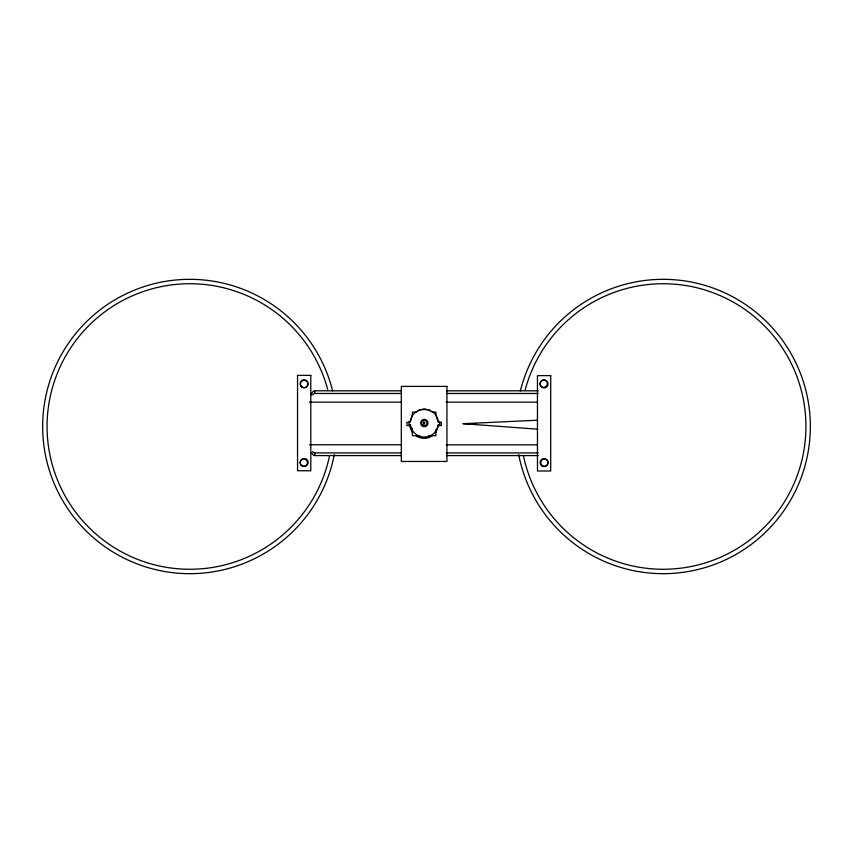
<?xml version="1.0" encoding="UTF-8"?>
<svg xmlns="http://www.w3.org/2000/svg" width="853" height="853" viewBox="0 0 853 853"><rect width="100%" height="100%" fill="white"/><g stroke="black" fill="none" stroke-linecap="round" stroke-linejoin="round"><path stroke-width="1.28" d="M410.474 421.574L410.528 420.86A13.979 13.979 0 0 1 416.125 411.732M412.351 415.635L409.877 422.31L406.934 422.31L406.934 425.54L409.877 425.54L412.351 432.226L410.016 426.926M435.904 432.226L438.378 425.54L441.321 425.54L441.321 422.31L438.378 422.31L435.904 415.635L435.904 412.148L432.322 412.148L431.341 411.434A14.426 14.426 0 0 0 416.914 411.434L415.933 412.148M432.322 435.702L431.341 436.416A14.426 14.426 0 0 1 416.914 436.416L415.933 435.702M537.753 429.187L463.158 423.696L537.593 420.209M310.833 395.152A32.382 7.89 90 0 1 314.778 390.813L401.081 390.813M446.535 390.813L538.158 390.813M312.539 394.918A29.727 7.24 -90 0 1 314.778 393.468L401.081 393.468M446.535 393.468L538.158 393.468M309.458 402.147L400.739 402.147M446.183 402.147L537.475 402.147M416.275 412.148L412.351 412.148L412.351 416.072M419.708 435.702L412.351 435.702L412.351 428.387M428.547 435.702L435.904 435.702L435.904 429.667M309.458 444.765L400.739 444.765M446.183 444.861L537.475 444.861M312.539 451.472A29.727 7.24 -90 0 0 314.778 452.922L401.081 452.922M446.535 452.922L538.158 452.922M311.569 452.772A32.382 7.89 90 0 0 314.778 455.577L401.081 455.577M446.535 455.577L538.158 455.577M463.158 423.696L476.443 423.877M438.207 421.574L438.154 420.86A13.979 13.979 0 0 0 432.556 411.732M439.679 421.574L439.679 424.517L438.207 424.517L438.154 425.231A13.979 13.979 0 0 1 410.528 425.231L410.474 424.517L409.003 424.517L409.003 421.574M423.824 421.862L423.824 424.506M314.778 390.813L314.778 393.468M314.778 452.922L314.778 455.577M520.362 390.898A147.185 147.185 0 0 1 748.987 306.931A147.185 147.185 0 0 1 742.611 550.398A147.185 147.185 0 0 1 518.699 454.585M525.267 389.554A142.76 142.76 0 0 1 747.089 311.004A142.76 142.76 0 0 1 740.926 546.229A142.76 142.76 0 0 1 523.529 456.184M334.301 454.585A147.185 147.185 0 0 1 110.389 550.398A147.185 147.185 0 0 1 104.013 306.931A147.185 147.185 0 0 1 332.638 390.898M329.471 456.184A142.76 142.76 0 0 1 112.074 546.229A142.76 142.76 0 0 1 105.911 311.004A142.76 142.76 0 0 1 327.733 389.554M417.991 410.581A13.979 13.979 0 0 1 420.017 409.749M422.15 409.237A13.979 13.979 0 0 1 426.521 409.237M428.664 409.749A13.979 13.979 0 0 1 430.69 410.581M423.632 422.853C424.527 425.658 425.818 420.87 423.632 422.853M310.801 375.395L297.548 375.395L297.548 470.771L310.801 470.771L310.801 375.395M550.707 375.629L537.454 375.629L537.454 471.005L550.707 471.005L550.707 375.629M446.94 386.398L401.315 386.398L401.315 461.452L446.94 461.452L446.94 386.398M301.333 465.429A3.679 3.679 0 0 0 307.389 463.456A3.679 3.679 0 0 0 302.655 459.191A3.679 3.679 0 0 0 301.333 465.429M301.365 465.194A3.977 3.977 0 0 0 308.018 463.414A3.977 3.977 0 0 0 303.146 458.541A3.977 3.977 0 0 0 301.365 465.194M302.207 387.219A3.679 3.679 0 0 0 307.73 384.031A3.679 3.679 0 0 0 302.207 380.843A3.679 3.679 0 0 0 302.207 387.219A3.977 3.977 0 0 0 308.146 383.786A3.977 3.977 0 0 0 302.186 380.342A3.977 3.977 0 0 0 302.186 387.23M541.911 465.354A3.679 3.679 0 0 0 547.978 463.382A3.679 3.679 0 0 0 543.233 459.117A3.679 3.679 0 0 0 541.911 465.354M542.092 466.058A3.977 3.977 0 0 0 548.053 462.614A3.977 3.977 0 0 0 542.092 459.181A3.977 3.977 0 0 0 542.092 466.058M541.228 386.441A3.679 3.679 0 0 0 547.295 384.468A3.679 3.679 0 0 0 542.561 380.214A3.679 3.679 0 0 0 541.228 386.441M542.092 387.465A3.977 3.977 0 0 0 548.053 384.021A3.977 3.977 0 0 0 542.092 380.577A3.977 3.977 0 0 0 542.092 387.465M422.502 426.233A3.679 3.679 0 0 0 428.014 423.045A3.679 3.679 0 0 0 422.502 419.857A3.679 3.679 0 0 0 422.502 426.233M423.003 425.359A2.676 2.676 0 0 0 427.022 423.045A2.676 2.676 0 0 0 423.003 420.721A2.676 2.676 0 0 0 423.003 425.359"/></g></svg>
